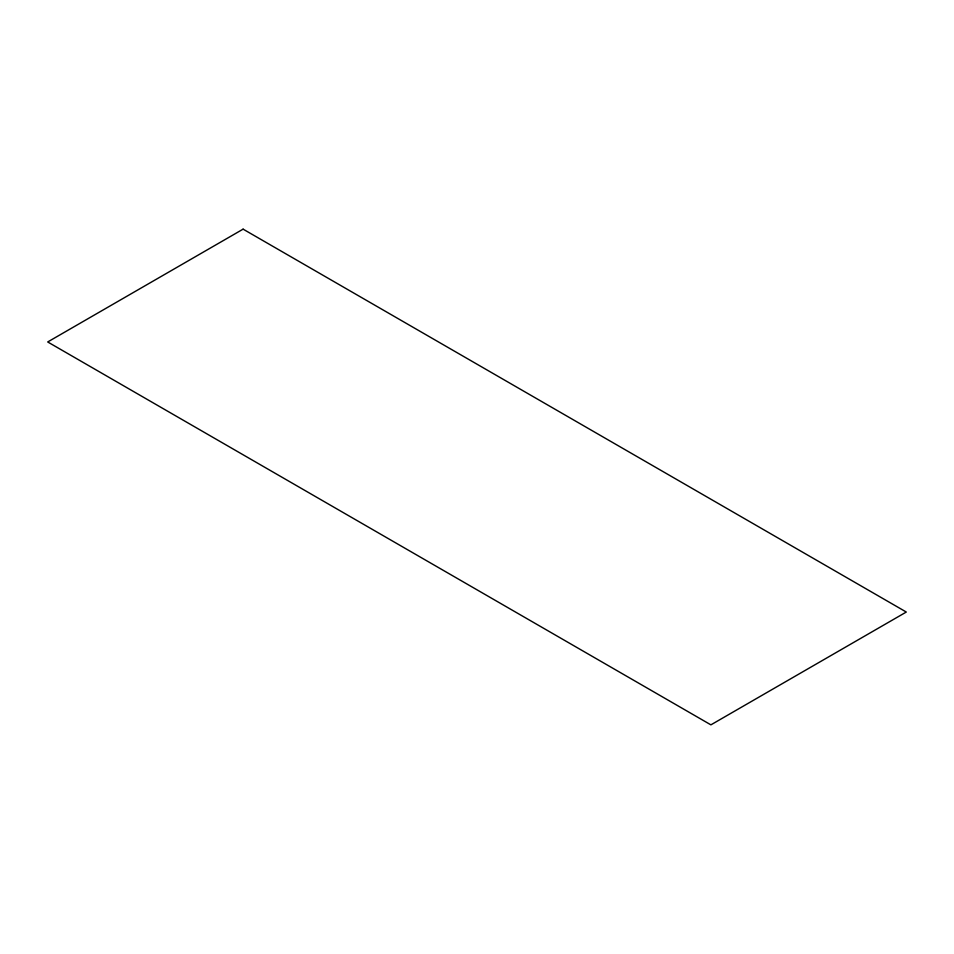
<?xml version="1.0" encoding="UTF-8"?>
<svg xmlns="http://www.w3.org/2000/svg" width="954" height="954" viewBox="0 0 954 954"><rect width="100%" height="100%" fill="white"/><g stroke="black" fill="none" stroke-linecap="round" stroke-linejoin="round"><path stroke-width="1.43" d="M243.103 229.151L47.7 341.961L710.897 724.849L906.3 612.039L243.103 229.151"/></g></svg>
